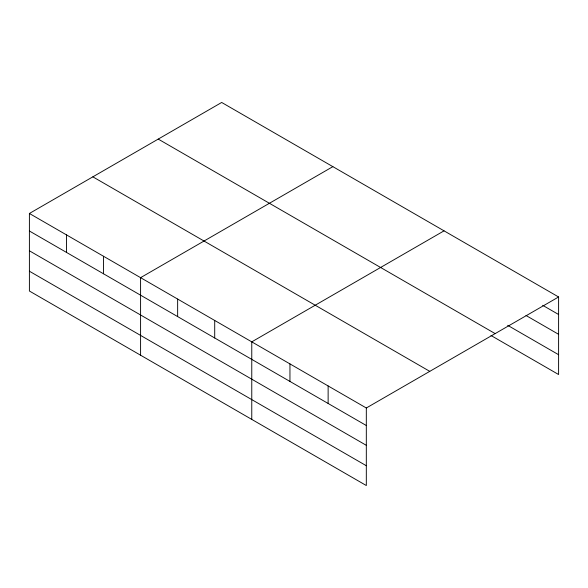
<?xml version="1.0" encoding="UTF-8"?>
<svg xmlns="http://www.w3.org/2000/svg" width="588" height="588" viewBox="0 0 588 588"><rect width="100%" height="100%" fill="white"/><g stroke="black" fill="none" stroke-linecap="round" stroke-linejoin="round"><path stroke-width="0.88" d="M29.4 213.473L366.317 407.991L366.317 485.541L29.4 291.023L29.4 213.473L221.683 102.459L558.6 296.977L558.6 374.527L490.98 335.491M332.867 166.647L140.583 277.661L140.583 355.211M444.05 230.841L251.767 341.856L251.767 419.406M366.317 407.991L558.6 296.977M542.687 305.312L558.6 314.499M525.988 315.477L558.6 334.307M507.687 325.326L558.6 354.718M158.231 139.091L495.147 333.609M92.853 176.841L429.769 371.359M29.4 230.996L366.317 425.514M29.4 250.804L366.317 445.322M29.4 271.215L366.317 465.733M328.133 385.941L328.133 403.471M289.95 363.899L289.95 381.421M214.708 320.46L214.708 337.982M177.642 299.057L177.642 316.587M103.525 256.265L103.525 273.788M66.459 234.869L66.459 252.392"/></g></svg>
